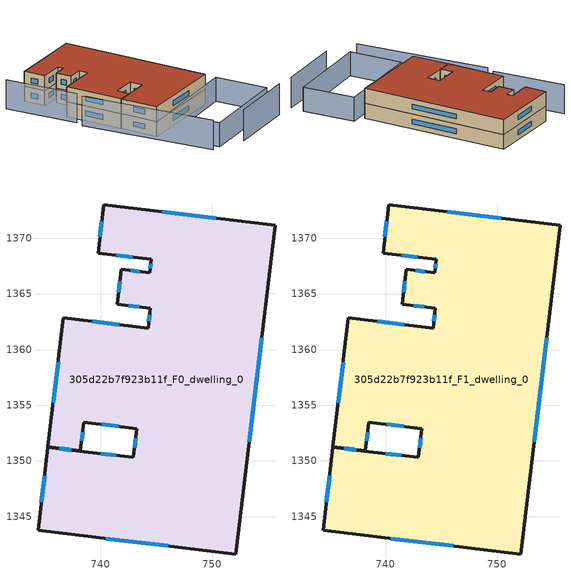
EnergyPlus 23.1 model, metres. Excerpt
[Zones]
305d22b7f923b11f_F0_dwelling_0
 floor ground (EU_floor_Construction): 755.65,1371.14 752.13,1341.65 734.38,1343.76 735.27,1351.22 738.47,1350.84 738.47,1350.85 742.94,1350.32 743.25,1352.9 738.48,1353.47 738.18,1350.92 735.27,1351.27 736.65,1362.83 744.25,1361.93 744.46,1363.71 741.48,1364.07 741.86,1367.2 744.39,1366.9 744.53,1368.09 739.76,1368.66 740.28,1372.98 z0
 wall outside (EU_wall_Construction): 734.38,1343.76 752.13,1341.65 755.65,1371.14 740.28,1372.98 739.76,1368.66 744.53,1368.09 744.39,1366.9 741.86,1367.2 741.48,1364.07 744.46,1363.71 744.25,1361.93 736.65,1362.83 735.27,1351.27 738.18,1350.92 738.48,1353.47 743.25,1352.9 742.94,1350.32 738.47,1350.85 738.47,1350.84 735.27,1351.22 734.38,1343.76 z0:3
 window (EU_Window_Construction): 740.46,1343.04 746.06,1342.37 / 734.96,1348.67 734.68,1346.31 / 737.38,1350.97 736.37,1351.09 / 741.41,1350.5 740,1350.67 / 743.15,1352.02 743.05,1351.2 / 740.12,1353.28 741.62,1353.1 / 738.29,1351.8 738.38,1352.6 / 736.27,1351.15 737.19,1351.04 / 736.18,1358.87 735.74,1355.23 / 741.65,1362.24 739.25,1362.52 / 744.39,1363.1 744.32,1362.54 / 742.5,1363.95 743.44,1363.84 / 741.73,1366.13 741.61,1365.14 / 743.52,1367 742.72,1367.09 / 744.48,1367.68 744.44,1367.3 / 741.4,1368.46 742.9,1368.28 / 740.1,1371.5 739.94,1370.13 / 750.39,1371.77 745.54,1372.35 / 753.34,1351.75 754.44,1361.05 z1.03:1.97
305d22b7f923b11f_F1_dwelling_0
 floor to 305d22b7f923b11f_F0_dwelling_0 (EU_floor_Construction): 755.65,1371.14 752.13,1341.65 734.38,1343.76 735.27,1351.22 738.47,1350.84 738.47,1350.85 742.94,1350.32 743.25,1352.9 738.48,1353.47 738.18,1350.92 735.27,1351.27 736.65,1362.83 744.25,1361.93 744.46,1363.71 741.48,1364.07 741.86,1367.2 744.39,1366.9 744.53,1368.09 739.76,1368.66 740.28,1372.98 z3
 wall outside (EU_wall_Construction): 734.38,1343.76 752.13,1341.65 755.65,1371.14 740.28,1372.98 739.76,1368.66 744.53,1368.09 744.39,1366.9 741.86,1367.2 741.48,1364.07 744.46,1363.71 744.25,1361.93 736.65,1362.83 735.27,1351.27 738.18,1350.92 738.48,1353.47 743.25,1352.9 742.94,1350.32 738.47,1350.85 738.47,1350.84 735.27,1351.22 734.38,1343.76 z3:6
 window (EU_Window_Construction): 740.46,1343.04 746.06,1342.37 / 734.96,1348.67 734.68,1346.31 / 737.38,1350.97 736.37,1351.09 / 741.41,1350.5 740,1350.67 / 743.15,1352.02 743.05,1351.2 / 740.12,1353.28 741.62,1353.1 / 738.29,1351.8 738.38,1352.6 / 736.27,1351.15 737.19,1351.04 / 736.18,1358.87 735.74,1355.23 / 741.65,1362.24 739.25,1362.52 / 744.39,1363.1 744.32,1362.54 / 742.5,1363.95 743.44,1363.84 / 741.73,1366.13 741.61,1365.14 / 743.52,1367 742.72,1367.09 / 744.48,1367.68 744.44,1367.3 / 741.4,1368.46 742.9,1368.28 / 740.1,1371.5 739.94,1370.13 / 750.39,1371.77 745.54,1372.35 / 753.34,1351.75 754.44,1361.05 z4.03:4.97
 roof outside (EU_roof_Construction): 752.13,1341.65 755.65,1371.14 740.28,1372.98 739.76,1368.66 744.53,1368.09 744.39,1366.9 741.86,1367.2 741.48,1364.07 744.46,1363.71 744.25,1361.93 736.65,1362.83 735.27,1351.27 738.18,1350.92 738.48,1353.47 743.25,1352.9 742.94,1350.32 738.47,1350.85 738.47,1350.84 735.27,1351.22 734.38,1343.76 z6
shading: 739.09,1328.2 753,1327.11 z0:6.2; 753.48,1329.8 734.62,1331.12 / 734.62,1331.12 735.36,1341.73 / 735.36,1341.73 754.22,1340.42 / 754.22,1340.42 753.48,1329.8 z0:4.8; 733.79,1358.5 732.84,1331.67 z0:5.9; 735.61,1374.68 734.68,1360.04 z0:5.8
[Building]
EU S2 Campaign: North Axis=0; Terrain=City; Solar Distribution=FullExterior
[Site:Location]
Cape.Town.Intl.AP: Latitude=-33.965; Longitude=18.602; Time Zone=2; Elevation=46
[SizingPeriod:WeatherFileDays]
AnnualSizingPeriod: Begin Month=1; Begin Day of Month=1; End Month=12; End Day of Month=31; Day of Week for Start Day=Monday; Use Weather File Daylight Saving Period=No; Use Weather File Rain and Snow Indicators=No
[MATERIAL]
EU_InternalMass_Material: Roughness=MediumRough; Thickness=0.1; Conductivity=1; Density=1800; Specific Heat=900; Thermal Absorptance=0.9; Solar Absorptance=0.7; Visible Absorptance=0.7
[MATERIAL:NOMASS] Roughness=MediumRough; Thermal Absorptance=0.9; Solar Absorptance=0.7; Visible Absorptance=0.7
Name | Thermal Resistance
EU_wall_NoMass | 0.493876
EU_roof_NoMass | 0.449382
EU_floor_NoMass | 1.25
[WINDOWMATERIAL:SIMPLEGLAZINGSYSTEM]
EU_Window_SimpleGlazing: UFactor=4.4; Solar Heat Gain Coefficient=0.85; Visible Transmittance=0.85
[CONSTRUCTION]
EU_wall_Construction: EU_wall_NoMass
EU_roof_Construction: EU_roof_NoMass
EU_floor_Construction: EU_floor_NoMass
EU_Window_Construction: EU_Window_SimpleGlazing
EU_InternalMass_Construction: EU_InternalMass_Material
[ZONE] Type=1; Multiplier=1; Ceiling Height=autocalculate; Volume=1412.92; Floor Area=autocalculate; Part of Total Floor Area=Yes
305d22b7f923b11f_F0_dwelling_0; 305d22b7f923b11f_F1_dwelling_0
[INTERNALMASS] Construction=EU_InternalMass_Construction; Surface Area=470.973
Name | Zone or ZoneList
305d22b7f923b11f_F0_dwelling_0_EU_InternalMass | 305d22b7f923b11f_F0_dwelling_0
305d22b7f923b11f_F1_dwelling_0_EU_InternalMass | 305d22b7f923b11f_F1_dwelling_0
[OTHEREQUIPMENT] Fuel Type=Electricity; Design Level Calculation Method=Watts/Area; Power per Zone Floor Area=1; Fraction Latent=0; Fraction Radiant=0; Fraction Lost=0; Carbon Dioxide Generation Rate=0; EndUse Subcategory=EU_Step8_InternalGains
Name | Zone or ZoneList or Space or SpaceList | Schedule
EU_Step8_InternalGain_305d22b7f923b11f_F0_dwelling_0_f000 | 305d22b7f923b11f_F0_dwelling_0 | EU_Step8_GainSchedule_305d22b7f923b11f_F0_dwelling_0_f000
EU_Step8_InternalGain_305d22b7f923b11f_F1_dwelling_0_f000 | 305d22b7f923b11f_F1_dwelling_0 | EU_Step8_GainSchedule_305d22b7f923b11f_F1_dwelling_0_f000
[ZONEVENTILATION:DESIGNFLOWRATE] Schedule=EU_AlwaysOn; Design Flow Rate Calculation Method=AirChanges/Hour; Air Changes per Hour=0.64; Ventilation Type=Natural; Fan Pressure Rise=0; Fan Total Efficiency=1; Constant Term Coefficient=1; Temperature Term Coefficient=0; Velocity Term Coefficient=0; Velocity Squared Term Coefficient=0; Minimum Indoor Temperature=-100; Maximum Indoor Temperature=100; Delta Temperature=-100; Minimum Outdoor Temperature=-100; Maximum Outdoor Temperature=100; Maximum Wind Speed=40
Name | Zone or ZoneList or Space or SpaceList
EU_ConstantAir_305d22b7f923b11f_F0_dwelling_0 | 305d22b7f923b11f_F0_dwelling_0
EU_ConstantAir_305d22b7f923b11f_F1_dwelling_0 | 305d22b7f923b11f_F1_dwelling_0
[HVACTEMPLATE:THERMOSTAT] Constant Heating Setpoint=20; Constant Cooling Setpoint=50
EU_HeatOnly_305d22b7f923b11f_F0_dwelling_0; EU_HeatOnly_305d22b7f923b11f_F1_dwelling_0
[HVACTEMPLATE:ZONE:IDEALLOADSAIRSYSTEM] System Availability Schedule=EU_AlwaysOn; Maximum Heating Supply Air Temperature=50; Minimum Cooling Supply Air Temperature=13; Maximum Heating Supply Air Humidity Ratio=0.0156; Minimum Cooling Supply Air Humidity Ratio=0.0077; Heating Limit=NoLimit; Cooling Limit=NoLimit; Heating Availability Schedule=EU_AlwaysOn; Cooling Availability Schedule=EU_CoolingOff; Dehumidification Control Type=ConstantSensibleHeatRatio; Cooling Sensible Heat Ratio=0.7; Dehumidification Setpoint=60; Humidification Control Type=None; Humidification Setpoint=30; Outdoor Air Method=None; Outdoor Air Flow Rate per Person=0.00944; Outdoor Air Flow Rate per Zone Floor Area=0; Outdoor Air Flow Rate per Zone=0; Demand Controlled Ventilation Type=None; Outdoor Air Economizer Type=NoEconomizer; Heat Recovery Type=None; Sensible Heat Recovery Effectiveness=0.7; Latent Heat Recovery Effectiveness=0.65
Name | Template Thermostat
305d22b7f923b11f_F0_dwelling_0 | EU_HeatOnly_305d22b7f923b11f_F0_dwelling_0
305d22b7f923b11f_F1_dwelling_0 | EU_HeatOnly_305d22b7f923b11f_F1_dwelling_0
[SIZING:ZONE] Zone Cooling Design Supply Air Temperature Input Method=SupplyAirTemperature; Zone Cooling Design Supply Air Temperature=13; Zone Heating Design Supply Air Temperature Input Method=SupplyAirTemperature; Zone Heating Design Supply Air Temperature=50; Zone Cooling Design Supply Air Humidity Ratio=0.008; Zone Heating Design Supply Air Humidity Ratio=0.008; Cooling Design Air Flow Method=DesignDay; Cooling Design Air Flow Rate=0; Cooling Minimum Air Flow per Zone Floor Area=0.000762; Cooling Minimum Air Flow=0; Cooling Minimum Air Flow Fraction=0.2; Heating Design Air Flow Method=DesignDay; Heating Design Air Flow Rate=0; Heating Maximum Air Flow per Zone Floor Area=0.002032; Heating Maximum Air Flow=0.141576; Heating Maximum Air Flow Fraction=0.3; Account for Dedicated Outdoor Air System=No; Dedicated Outdoor Air System Control Strategy=NeutralSupplyAir; Dedicated Outdoor Air Low Setpoint Temperature for Design=autosize; Dedicated Outdoor Air High Setpoint Temperature for Design=autosize; Zone Load Sizing Method=Sensible Load Only No Latent Load; Zone Latent Cooling Design Supply Air Humidity Ratio Input Method=HumidityRatioDifference; Zone Cooling Design Supply Air Humidity Ratio Difference=0.005; Zone Latent Heating Design Supply Air Humidity Ratio Input Method=HumidityRatioDifference; Zone Humidification Design Supply Air Humidity Ratio Difference=0.005
305d22b7f923b11f_F0_dwelling_0; 305d22b7f923b11f_F1_dwelling_0
[SCHEDULE:CONSTANT]
Name | Hourly Value
EU_AlwaysOn | 1
EU_CoolingOff | 0
[SCHEDULE:FILE] Column Number=1; Rows to Skip at Top=0; Number of Hours of Data=8760; Column Separator=Comma; Interpolate to Timestep=No; Minutes per Item=60; Adjust Schedule for Daylight Savings=Yes
Name | File
EU_Step8_GainSchedule_305d22b7f923b11f_F0_dwelling_0_f000 | ../../schedules/305d22b7f923b11f/305d22b7f923b11f_F0_dwelling_0_f000_gain.csv
EU_Step8_GainSchedule_305d22b7f923b11f_F1_dwelling_0_f000 | ../../schedules/305d22b7f923b11f/305d22b7f923b11f_F1_dwelling_0_f000_gain.csv
